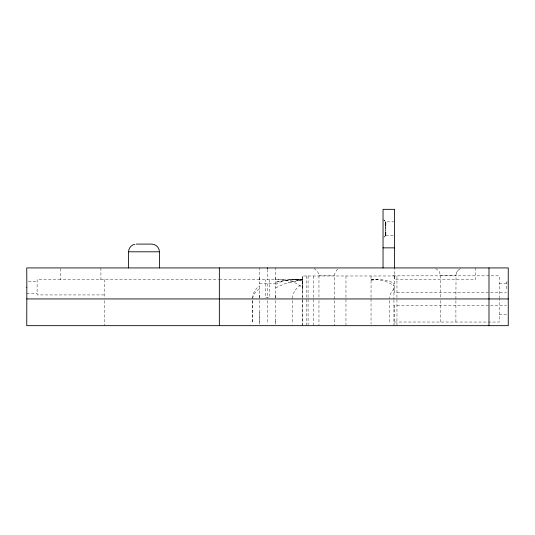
<?xml version="1.0" encoding="UTF-8"?>
<svg xmlns="http://www.w3.org/2000/svg" width="535" height="535" viewBox="0 0 535 535"><rect width="100%" height="100%" fill="white"/><g stroke="black" fill="none" stroke-linecap="round" stroke-linejoin="round"><path stroke-width="0.4" stroke-dasharray="2.67 2.01" d="M259.421 323.989L259.421 312.3M259.421 295.099L259.421 298.938L259.421 267.928M259.421 277.792L259.421 279.765L275.599 279.765C285.115 278.742 295.567 281.102 302.476 288.044L302.489 279.564L301.452 279.551L302.482 279.537L275.599 279.524M275.599 323.989L275.599 318.98M275.599 295.099L275.599 298.938L275.599 267.928M275.599 279.765L275.599 277.792M383.735 237.406L385.822 235.34L385.829 232.297M384.638 236.223L385.822 235.34L385.822 234.136M385.822 234.323L385.822 228.124L385.829 228.599M385.815 225.489L385.822 231.08M385.822 225.957L385.822 221.864L383.735 219.791M385.822 225.342L385.822 221.864L393.8 221.858M385.822 234.798L385.822 235.32L385.822 234.731M385.829 228.264L385.822 226.639M385.822 222.018L385.822 222.781L385.822 222.272M385.815 221.978L385.822 222.54M385.822 234.925L385.815 235.273M385.822 234.979L385.829 230.779M385.815 235.306L393.8 235.34M252.313 298.336C252.507 293.334 255.543 288.873 259.421 285.897M455.907 298.938L456.034 274.228L458.161 270.182L460.769 268.47L459.391 269.185M334.368 298.938L334.495 274.228L336.622 270.182L339.237 268.47M456.449 272.796L457.164 271.412M393.927 288.552L390.965 293.04A14.338 14.338 0 0 0 389.667 298.316M275.599 284.433C283.543 279.551 293.481 278.454 302.489 280.514L302.489 279.925M275.599 287.89L283.57 284.219A77.669 71.757 -90 0 1 288.893 282.587L302.489 279.812A37.156 37.156 0 0 0 298.216 280.507L288.392 282.714M371.043 279.611C379.068 279.103 387.46 280.955 393.927 285.884M302.482 280.868A22.523 8.62 90 0 0 299.54 279.531L290.619 279.879A123.344 113.955 -90 0 0 286.586 280.28L281.764 280.975A100.192 92.562 90 0 0 275.599 282.246L286.586 280.286L300.643 279.531M301.379 279.544C304.729 279.544 301.198 279.558 299.908 279.524M300.175 279.551L302.482 279.537M314.092 268.47L317.703 271.412L318.96 275.632L334.368 275.632M435.651 268.47L439.262 271.412L440.519 275.632L455.907 275.632M392.804 275.833L499.195 275.833L499.195 298.256M60.462 279.531L37.122 279.551L37.122 294.932L104.425 294.932M100.908 279.531L218.588 279.524M219.424 279.524L259.421 279.524M371.043 279.524L377.877 279.524M28.348 281.263L37.122 281.263M506.933 281.397L506.665 290.01M506.665 282.259L507.066 282.259M259.421 283.583L275.599 283.583M499.195 283.537L506.605 283.537M393.927 289.923L394.435 289.923M396.957 292.204L506.591 292.204M393.927 292.645L394.435 292.645L394.435 275.986M26.75 293.207L37.122 293.207M393.927 305.251L394.435 305.251L394.435 324.056M396.957 305.686L506.591 305.686M393.927 307.973L394.435 307.973M499.195 314.353L506.605 314.353M394.435 322.016L499.195 322.057L499.195 298.945M301.747 279.551L302.114 279.558M383.735 219.791L384.638 220.968M385.829 222.968L385.829 227.609M385.815 231.481L385.815 229.548M385.822 233.367L385.822 232.157M302.489 283.891L302.489 290.003M475.508 267.928L475.508 279.751L394.616 279.751L394.616 267.928M455.907 300.61L455.907 323.989M440.519 275.632L440.519 298.938M440.519 300.61L440.519 323.989M396.957 325.661L396.957 275.986L302.456 275.986L302.456 325.661M393.927 283.189L393.927 298.938M393.927 300.041L393.927 325.661M389.661 300.61L389.661 323.989M385.822 223.717L385.822 222.874M385.822 226.171L385.822 224.753M371.043 275.986L371.043 298.336M371.043 298.938L371.043 323.989M345.964 275.986L345.964 325.661M334.368 300.61L334.368 325.661M318.96 275.632L318.96 298.938M318.96 300.61L318.96 325.661M313.671 275.986L313.671 325.661M308.086 275.986L308.086 325.661M306.669 275.986L306.669 325.661M302.516 275.986L302.489 325.661M292.371 300.556L292.371 324.029M275.599 300.55L275.599 324.156M269.433 279.765L269.433 297.534L265.587 297.534L265.581 279.765M267.507 269.406L267.507 279.765M267.507 283.583L267.507 297.948M267.507 300.61L267.507 323.989M259.421 300.57L259.421 324.049M252.674 300.61L252.674 323.989M252.299 300.61L252.299 323.989M104.425 279.531L104.425 298.356M104.425 300.61L104.425 325.661M100.908 267.928L100.908 279.765L60.462 279.765L60.462 267.928M371.083 280.313A36.474 36.474 0 0 1 393.961 283.109M296.577 280.888A22.523 8.62 90 0 1 299.54 279.531M292.324 298.336A15.234 15.234 0 0 1 295.42 290.151M295.32 290.077A22.784 22.784 0 0 1 302.402 284.011M259.435 288.933A22.697 20.965 -90 0 0 255.295 292.478L253.536 295.24L252.808 297.487A7.543 6.968 -90 0 0 252.687 298.45"/><path stroke-width="0.8" d="M128.587 267.928L128.587 251.798C128.56 248.186 131.329 244.856 134.887 244.221M136.298 244.094L151.686 244.094C155.805 244.027 159.463 247.678 159.403 251.798L159.403 267.928M383.04 247.859L394.596 247.859M128.587 251.798L159.403 251.798M26.75 298.938L508.25 298.938M488.99 267.928L488.99 325.661M394.596 267.928L394.596 209.339L383.04 209.339L383.04 267.928M267.507 267.928L267.507 268.67M219.35 267.928L219.35 325.661M26.844 287.235L26.75 325.661L508.25 325.661L508.25 267.928L26.75 267.928L26.844 287.235"/></g></svg>
